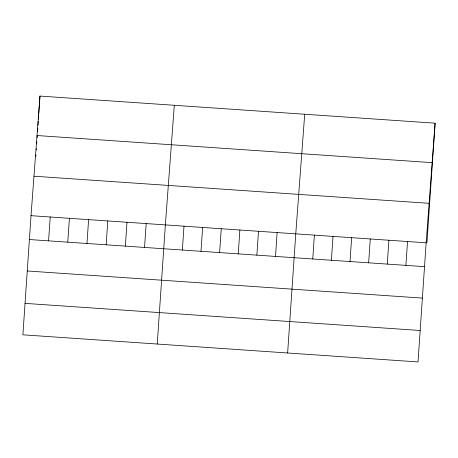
<?xml version="1.0" encoding="UTF-8"?>
<svg xmlns="http://www.w3.org/2000/svg" width="458" height="458" viewBox="0 0 458 458"><rect width="100%" height="100%" fill="white"/><g stroke="black" fill="none" stroke-linecap="round" stroke-linejoin="round"><path stroke-width="0.69" d="M435.1 123.185L426.152 242.797L418.028 361.935L22.9 334.815L31.024 215.678L39.972 96.066L435.1 123.185L426.976 242.322M35.867 156.292L35.964 154.884M36.297 149.995L36.388 148.632M36.714 143.846L36.852 141.797M37.132 137.692L37.275 135.642M38.392 119.217L38.678 115.01M38.775 113.607L39.972 96.066M48.588 240.851L50.214 216.995M67.778 242.167L69.404 218.311M86.974 243.484L88.6 219.628M106.164 244.801L107.79 220.945M125.355 246.118L126.981 222.262M144.545 247.434L146.176 223.578M157.243 344.038L165.367 224.895L174.315 105.283M182.364 250.034L183.996 226.178M200.993 251.31L202.619 227.454M219.622 252.593L221.248 228.731M238.252 253.869L239.877 230.013M256.875 255.146L258.501 231.29M275.504 256.423L277.13 232.567M287.635 352.986L295.759 233.849L304.707 114.231M312.757 258.982L314.388 235.126M331.386 260.259L333.012 236.402M350.015 261.541L351.641 237.679M368.644 262.818L370.27 238.962M387.268 264.094L388.894 240.238M405.897 265.377L407.523 241.515M37.556 131.543L37.785 128.126M37.974 125.389L38.254 121.29M37.018 135.534L432.146 162.653M33.978 176.204L429.106 203.323M31.024 215.678L426.152 242.797M29.398 239.534L424.526 266.653M27.251 270.976L422.379 298.095M25.041 303.373L420.169 330.493"/></g></svg>
